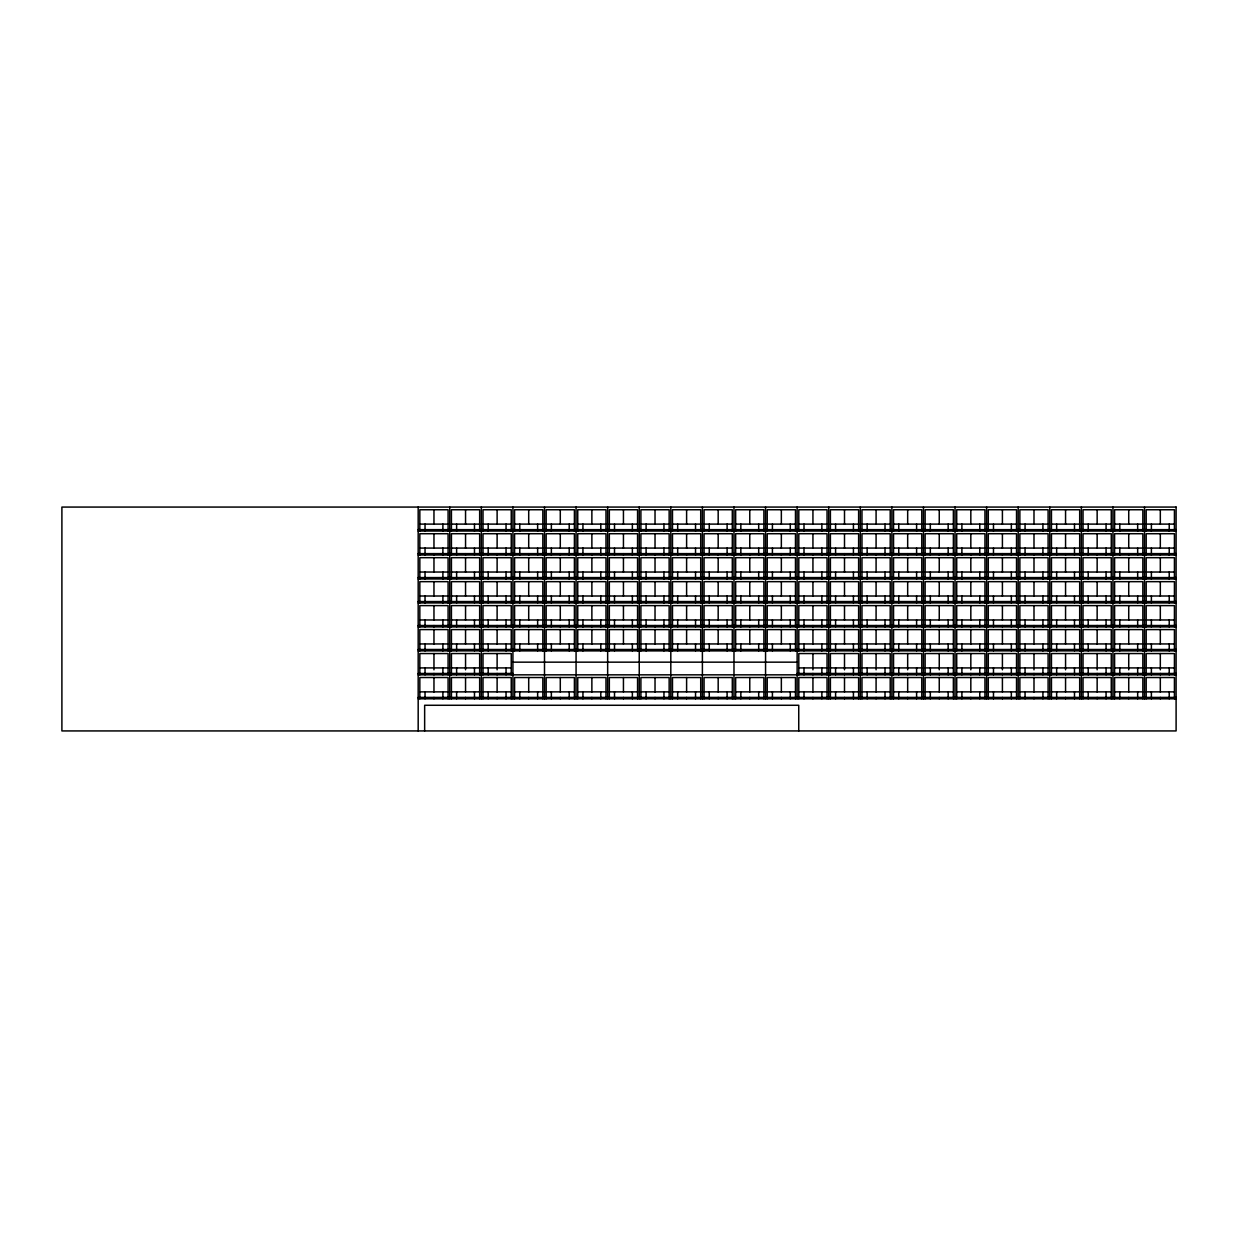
<?xml version="1.0" encoding="UTF-8"?>
<svg xmlns="http://www.w3.org/2000/svg" width="1238" height="1238" viewBox="0 0 1238 1238"><rect width="100%" height="100%" fill="white"/><g stroke="black" fill="none" stroke-linecap="round" stroke-linejoin="round"><path stroke-width="1.5" d="M419.837 524.107L448.094 524.107M451.421 524.107L479.663 524.107M483.006 524.107L511.248 524.107M514.59 524.107L542.832 524.107M546.159 524.107L574.401 524.107M577.744 524.107L605.986 524.107M609.328 524.107L637.57 524.107M640.897 524.107L669.154 524.107M672.482 524.107L700.723 524.107M704.066 524.107L732.308 524.107M735.651 524.107L763.892 524.107M767.22 524.107L795.477 524.107M798.804 524.107L827.046 524.107M830.389 524.107L858.63 524.107M861.973 524.107L890.215 524.107M893.542 524.107L921.784 524.107M925.126 524.107L953.368 524.107M956.711 524.107L984.953 524.107M988.28 524.107L1016.537 524.107M1019.864 524.107L1048.106 524.107M1051.449 524.107L1079.691 524.107M1083.033 524.107L1111.275 524.107M1114.602 524.107L1142.844 524.107M1146.187 524.107L1174.429 524.107M418.181 529.647L1176.1 529.647M418.181 531.04L1176.1 531.04M419.837 548.078L448.094 548.078M451.421 548.078L479.663 548.078M483.006 548.078L511.248 548.078M514.59 548.078L542.832 548.078M546.159 548.078L574.401 548.078M577.744 548.078L605.986 548.078M609.328 548.078L637.57 548.078M640.897 548.078L669.154 548.078M672.482 548.078L700.723 548.078M704.066 548.078L732.308 548.078M735.651 548.078L763.892 548.078M767.22 548.078L795.477 548.078M798.804 548.078L827.046 548.078M830.389 548.078L858.63 548.078M861.973 548.078L890.215 548.078M893.542 548.078L921.784 548.078M925.126 548.078L953.368 548.078M956.711 548.078L984.953 548.078M988.28 548.078L1016.537 548.078M1019.864 548.078L1048.106 548.078M1051.449 548.078L1079.691 548.078M1083.033 548.078L1111.275 548.078M1114.602 548.078L1142.844 548.078M1146.187 548.078L1174.429 548.078M418.181 553.618L1176.1 553.618M418.181 554.995L1176.1 554.995M419.837 572.033L448.094 572.033M451.421 572.033L479.663 572.033M483.006 572.033L511.248 572.033M514.59 572.033L542.832 572.033M546.159 572.033L574.401 572.033M577.744 572.033L605.986 572.033M609.328 572.033L637.57 572.033M640.897 572.033L669.154 572.033M672.482 572.033L700.723 572.033M704.066 572.033L732.308 572.033M735.651 572.033L763.892 572.033M767.22 572.033L795.477 572.033M798.804 572.033L827.046 572.033M830.389 572.033L858.63 572.033M861.973 572.033L890.215 572.033M893.542 572.033L921.784 572.033M925.126 572.033L953.368 572.033M956.711 572.033L984.953 572.033M988.28 572.033L1016.537 572.033M1019.864 572.033L1048.106 572.033M1051.449 572.033L1079.691 572.033M1083.033 572.033L1111.275 572.033M1114.602 572.033L1142.844 572.033M1146.187 572.033L1174.429 572.033M418.181 577.573L1176.1 577.573M418.181 578.966L1176.1 578.966M419.837 596.004L448.094 596.004M451.421 596.004L479.663 596.004M483.006 596.004L511.248 596.004M514.59 596.004L542.832 596.004M546.159 596.004L574.401 596.004M577.744 596.004L605.986 596.004M609.328 596.004L637.57 596.004M640.897 596.004L669.154 596.004M672.482 596.004L700.723 596.004M704.066 596.004L732.308 596.004M735.651 596.004L763.892 596.004M767.22 596.004L795.477 596.004M798.804 596.004L827.046 596.004M830.389 596.004L858.63 596.004M861.973 596.004L890.215 596.004M893.542 596.004L921.784 596.004M925.126 596.004L953.368 596.004M956.711 596.004L984.953 596.004M988.28 596.004L1016.537 596.004M1019.864 596.004L1048.106 596.004M1051.449 596.004L1079.691 596.004M1083.033 596.004L1111.275 596.004M1114.602 596.004L1142.844 596.004M1146.187 596.004L1174.429 596.004M418.181 601.544L1176.1 601.544M418.181 602.937L1176.1 602.937M419.837 619.975L448.094 619.975M451.421 619.975L479.663 619.975M483.006 619.975L511.248 619.975M514.59 619.975L542.832 619.975M546.159 619.975L574.401 619.975M577.744 619.975L605.986 619.975M609.328 619.975L637.57 619.975M640.897 619.975L669.154 619.975M672.482 619.975L700.723 619.975M704.066 619.975L732.308 619.975M735.651 619.975L763.892 619.975M767.22 619.975L795.477 619.975M798.804 619.975L827.046 619.975M830.389 619.975L858.63 619.975M861.973 619.975L890.215 619.975M893.542 619.975L921.784 619.975M925.126 619.975L953.368 619.975M956.711 619.975L984.953 619.975M988.28 619.975L1016.537 619.975M1019.864 619.975L1048.106 619.975M1051.449 619.975L1079.691 619.975M1083.033 619.975L1111.275 619.975M1114.602 619.975L1142.844 619.975M1146.187 619.975L1174.429 619.975M418.181 625.515L1176.1 625.515M418.181 626.908L1176.1 626.908M419.837 643.946L448.094 643.946M451.421 643.946L479.663 643.946M483.006 643.946L511.248 643.946M514.59 643.946L542.832 643.946M546.159 643.946L574.401 643.946M577.744 643.946L605.986 643.946M609.328 643.946L637.57 643.946M640.897 643.946L669.154 643.946M672.482 643.946L700.723 643.946M704.066 643.946L732.308 643.946M735.651 643.946L763.892 643.946M767.22 643.946L795.477 643.946M798.804 643.946L827.046 643.946M830.389 643.946L858.63 643.946M861.973 643.946L890.215 643.946M893.542 643.946L921.784 643.946M925.126 643.946L953.368 643.946M956.711 643.946L984.953 643.946M988.28 643.946L1016.537 643.946M1019.864 643.946L1048.106 643.946M1051.449 643.946L1079.691 643.946M1083.033 643.946L1111.275 643.946M1114.602 643.946L1142.844 643.946M1146.187 643.946L1174.429 643.946M418.181 649.486L1176.1 649.486M418.181 650.879L1176.1 650.879M512.919 662.16L797.133 662.16M419.837 667.916L448.094 667.916M451.421 667.916L479.663 667.916M483.006 667.916L511.248 667.916M798.804 667.916L827.046 667.916M830.389 667.916L858.63 667.916M861.973 667.916L890.215 667.916M893.542 667.916L921.784 667.916M925.126 667.916L953.368 667.916M956.711 667.916L984.953 667.916M988.28 667.916L1016.537 667.916M1019.864 667.916L1048.106 667.916M1051.449 667.916L1079.691 667.916M1083.033 667.916L1111.275 667.916M1114.602 667.916L1142.844 667.916M1146.187 667.916L1174.429 667.916M418.181 673.457L512.919 673.457M797.133 673.457L1176.1 673.457M418.181 674.834L1176.1 674.834M419.837 691.872L448.094 691.872M451.421 691.872L479.663 691.872M483.006 691.872L511.248 691.872M514.59 691.872L542.832 691.872M546.159 691.872L574.401 691.872M577.744 691.872L605.986 691.872M609.328 691.872L637.57 691.872M640.897 691.872L669.154 691.872M672.482 691.872L700.723 691.872M704.066 691.872L732.308 691.872M735.651 691.872L763.892 691.872M767.22 691.872L795.477 691.872M798.804 691.872L827.046 691.872M830.389 691.872L858.63 691.872M861.973 691.872L890.215 691.872M893.542 691.872L921.784 691.872M925.126 691.872L953.368 691.872M956.711 691.872L984.953 691.872M988.28 691.872L1016.537 691.872M1019.864 691.872L1048.106 691.872M1051.449 691.872L1079.691 691.872M1083.033 691.872L1111.275 691.872M1114.602 691.872L1142.844 691.872M1146.187 691.872L1174.429 691.872M418.181 697.412L1176.1 697.412M418.181 698.805L1176.1 698.805M1174.429 531.04L1174.429 509.746L1146.187 509.746L1146.187 531.04M1174.429 554.995L1174.429 533.717L1146.187 533.717L1146.187 554.995M1174.429 578.966L1174.429 557.688L1146.187 557.688L1146.187 578.966M1174.429 602.937L1174.429 581.659L1146.187 581.659L1146.187 602.937M1174.429 626.908L1174.429 605.614L1146.187 605.614L1146.187 626.908M1174.429 650.879L1174.429 629.585L1146.187 629.585L1146.187 650.879M1174.429 674.834L1174.429 653.556L1146.187 653.556L1146.187 674.834M1174.429 698.805L1174.429 677.526L1146.187 677.526L1146.187 698.805M1169.229 524.107L1169.229 531.04M1169.229 548.078L1169.229 554.995M1169.229 572.033L1169.229 578.966M1169.229 596.004L1169.229 602.937M1169.229 619.975L1169.229 626.908M1169.229 643.946L1169.229 650.879M1169.229 667.916L1169.229 674.834M1169.229 691.872L1169.229 698.805M1160.315 509.746L1160.315 524.216M1160.315 533.717L1160.315 548.186M1160.315 553.618L1160.315 554.995M1160.315 557.688L1160.315 572.157M1160.315 581.659L1160.315 596.128M1160.315 605.614L1160.315 620.083M1160.315 625.515L1160.315 626.908M1160.315 629.585L1160.315 644.054M1160.315 653.556L1160.315 669.835M1160.315 673.457L1160.315 674.834M1160.315 677.526L1160.315 691.996M1160.315 697.412L1160.315 698.805M1151.386 524.107L1151.386 531.04M1151.386 548.078L1151.386 554.995M1151.386 572.033L1151.386 578.966M1151.386 596.004L1151.386 602.937M1151.386 619.975L1151.386 626.908M1151.386 643.946L1151.386 650.879M1151.386 667.916L1151.386 674.834M1151.386 691.872L1151.386 698.805M1144.516 507.069L1144.516 698.805M1142.844 531.04L1142.844 509.746L1114.602 509.746L1114.602 531.04M1142.844 554.995L1142.844 533.717L1114.602 533.717L1114.602 554.995M1142.844 578.966L1142.844 557.688L1114.602 557.688L1114.602 578.966M1142.844 602.937L1142.844 581.659L1114.602 581.659L1114.602 602.937M1142.844 626.908L1142.844 605.614L1114.602 605.614L1114.602 626.908M1142.844 650.879L1142.844 629.585L1114.602 629.585L1114.602 650.879M1142.844 674.834L1142.844 653.556L1114.602 653.556L1114.602 674.834M1142.844 698.805L1142.844 677.526L1114.602 677.526L1114.602 698.805M1137.66 524.107L1137.66 531.04M1137.66 548.078L1137.66 554.995M1137.66 572.033L1137.66 578.966M1137.66 596.004L1137.66 602.937M1137.66 619.975L1137.66 626.908M1137.66 643.946L1137.66 650.879M1137.66 667.916L1137.66 674.834M1137.66 691.872L1137.66 698.805M1128.731 509.746L1128.731 524.216M1128.731 533.717L1128.731 548.186M1128.731 553.618L1128.731 554.995M1128.731 557.688L1128.731 572.157M1128.731 581.659L1128.731 596.128M1128.731 605.614L1128.731 620.083M1128.731 625.515L1128.731 626.908M1128.731 629.585L1128.731 644.054M1128.731 653.556L1128.731 669.835M1128.731 673.457L1128.731 674.834M1128.731 677.526L1128.731 691.996M1128.731 697.412L1128.731 698.805M1119.802 524.107L1119.802 531.04M1119.802 548.078L1119.802 554.995M1119.802 572.033L1119.802 578.966M1119.802 596.004L1119.802 602.937M1119.802 619.975L1119.802 626.908M1119.802 643.946L1119.802 650.879M1119.802 667.916L1119.802 674.834M1119.802 691.872L1119.802 698.805M1112.947 507.069L1112.947 698.805M1111.275 531.04L1111.275 509.746L1083.033 509.746L1083.033 531.04M1111.275 554.995L1111.275 533.717L1083.033 533.717L1083.033 554.995M1111.275 578.966L1111.275 557.688L1083.033 557.688L1083.033 578.966M1111.275 602.937L1111.275 581.659L1083.033 581.659L1083.033 602.937M1111.275 626.908L1111.275 605.614L1083.033 605.614L1083.033 626.908M1111.275 650.879L1111.275 629.585L1083.033 629.585L1083.033 650.879M1111.275 674.834L1111.275 653.556L1083.033 653.556L1083.033 674.834M1111.275 698.805L1111.275 677.526L1083.033 677.526L1083.033 698.805M1106.076 524.107L1106.076 531.04M1106.076 548.078L1106.076 554.995M1106.076 572.033L1106.076 578.966M1106.076 596.004L1106.076 602.937M1106.076 619.975L1106.076 626.908M1106.076 643.946L1106.076 650.879M1106.076 667.916L1106.076 674.834M1106.076 691.872L1106.076 698.805M1097.147 509.746L1097.147 524.216M1097.147 533.717L1097.147 548.186M1097.147 553.618L1097.147 554.995M1097.147 557.688L1097.147 572.157M1097.147 581.659L1097.147 596.128M1097.147 605.614L1097.147 620.083M1097.147 625.515L1097.147 626.908M1097.147 629.585L1097.147 644.054M1097.147 653.556L1097.147 669.835M1097.147 673.457L1097.147 674.834M1097.147 677.526L1097.147 691.996M1097.147 697.412L1097.147 698.805M1088.217 524.107L1088.217 531.04M1088.217 548.078L1088.217 554.995M1088.217 572.033L1088.217 578.966M1088.217 596.004L1088.217 602.937M1088.217 619.975L1088.217 626.908M1088.217 643.946L1088.217 650.879M1088.217 667.916L1088.217 674.834M1088.217 691.872L1088.217 698.805M1081.362 507.069L1081.362 698.805M1079.691 531.04L1079.691 509.746L1051.449 509.746L1051.449 531.04M1079.691 554.995L1079.691 533.717L1051.449 533.717L1051.449 554.995M1079.691 578.966L1079.691 557.688L1051.449 557.688L1051.449 578.966M1079.691 602.937L1079.691 581.659L1051.449 581.659L1051.449 602.937M1079.691 626.908L1079.691 605.614L1051.449 605.614L1051.449 626.908M1079.691 650.879L1079.691 629.585L1051.449 629.585L1051.449 650.879M1079.691 674.834L1079.691 653.556L1051.449 653.556L1051.449 674.834M1079.691 698.805L1079.691 677.526L1051.449 677.526L1051.449 698.805M1074.491 524.107L1074.491 531.04M1074.491 548.078L1074.491 554.995M1074.491 572.033L1074.491 578.966M1074.491 596.004L1074.491 602.937M1074.491 619.975L1074.491 626.908M1074.491 643.946L1074.491 650.879M1074.491 667.916L1074.491 674.834M1074.491 691.872L1074.491 698.805M1065.562 509.746L1065.562 524.216M1065.562 533.717L1065.562 548.186M1065.562 553.618L1065.562 554.995M1065.562 557.688L1065.562 572.157M1065.562 581.659L1065.562 596.128M1065.562 605.614L1065.562 620.083M1065.562 625.515L1065.562 626.908M1065.562 629.585L1065.562 644.054M1065.562 653.556L1065.562 669.835M1065.562 673.457L1065.562 674.834M1065.562 677.526L1065.562 691.996M1065.562 697.412L1065.562 698.805M1056.648 524.107L1056.648 531.04M1056.648 548.078L1056.648 554.995M1056.648 572.033L1056.648 578.966M1056.648 596.004L1056.648 602.937M1056.648 619.975L1056.648 626.908M1056.648 643.946L1056.648 650.879M1056.648 667.916L1056.648 674.834M1056.648 691.872L1056.648 698.805M1049.778 507.069L1049.778 698.805M1048.106 531.04L1048.106 509.746L1019.864 509.746L1019.864 531.04M1048.106 554.995L1048.106 533.717L1019.864 533.717L1019.864 554.995M1048.106 578.966L1048.106 557.688L1019.864 557.688L1019.864 578.966M1048.106 602.937L1048.106 581.659L1019.864 581.659L1019.864 602.937M1048.106 626.908L1048.106 605.614L1019.864 605.614L1019.864 626.908M1048.106 650.879L1048.106 629.585L1019.864 629.585L1019.864 650.879M1048.106 674.834L1048.106 653.556L1019.864 653.556L1019.864 674.834M1048.106 698.805L1048.106 677.526L1019.864 677.526L1019.864 698.805M1042.922 524.107L1042.922 531.04M1042.922 548.078L1042.922 554.995M1042.922 572.033L1042.922 578.966M1042.922 596.004L1042.922 602.937M1042.922 619.975L1042.922 626.908M1042.922 643.946L1042.922 650.879M1042.922 667.916L1042.922 674.834M1042.922 691.872L1042.922 698.805M1033.993 509.746L1033.993 524.216M1033.993 533.717L1033.993 548.186M1033.993 553.618L1033.993 554.995M1033.993 557.688L1033.993 572.157M1033.993 581.659L1033.993 596.128M1033.993 605.614L1033.993 620.083M1033.993 625.515L1033.993 626.908M1033.993 629.585L1033.993 644.054M1033.993 653.556L1033.993 669.835M1033.993 673.457L1033.993 674.834M1033.993 677.526L1033.993 691.996M1033.993 697.412L1033.993 698.805M1025.064 524.107L1025.064 531.04M1025.064 548.078L1025.064 554.995M1025.064 572.033L1025.064 578.966M1025.064 596.004L1025.064 602.937M1025.064 619.975L1025.064 626.908M1025.064 643.946L1025.064 650.879M1025.064 667.916L1025.064 674.834M1025.064 691.872L1025.064 698.805M1018.193 507.069L1018.193 698.805M1016.537 531.04L1016.537 509.746L988.28 509.746L988.28 531.04M1016.537 554.995L1016.537 533.717L988.28 533.717L988.28 554.995M1016.537 578.966L1016.537 557.688L988.28 557.688L988.28 578.966M1016.537 602.937L1016.537 581.659L988.28 581.659L988.28 602.937M1016.537 626.908L1016.537 605.614L988.28 605.614L988.28 626.908M1016.537 650.879L1016.537 629.585L988.28 629.585L988.28 650.879M1016.537 674.834L1016.537 653.556L988.28 653.556L988.28 674.834M1016.537 698.805L1016.537 677.526L988.28 677.526L988.28 698.805M1011.338 524.107L1011.338 531.04M1011.338 548.078L1011.338 554.995M1011.338 572.033L1011.338 578.966M1011.338 596.004L1011.338 602.937M1011.338 619.975L1011.338 626.908M1011.338 643.946L1011.338 650.879M1011.338 667.916L1011.338 674.834M1011.338 691.872L1011.338 698.805M1002.409 509.746L1002.409 524.216M1002.409 533.717L1002.409 548.186M1002.409 553.618L1002.409 554.995M1002.409 557.688L1002.409 572.157M1002.409 581.659L1002.409 596.128M1002.409 605.614L1002.409 620.083M1002.409 625.515L1002.409 626.908M1002.409 629.585L1002.409 644.054M1002.409 653.556L1002.409 669.835M1002.409 673.457L1002.409 674.834M1002.409 677.526L1002.409 691.996M1002.409 697.412L1002.409 698.805M993.48 524.107L993.48 531.04M993.48 548.078L993.48 554.995M993.48 572.033L993.48 578.966M993.48 596.004L993.48 602.937M993.48 619.975L993.48 626.908M993.48 643.946L993.48 650.879M993.48 667.916L993.48 674.834M993.48 691.872L993.48 698.805M986.624 507.069L986.624 698.805M984.953 531.04L984.953 509.746L956.711 509.746L956.711 531.04M984.953 554.995L984.953 533.717L956.711 533.717L956.711 554.995M984.953 578.966L984.953 557.688L956.711 557.688L956.711 578.966M984.953 602.937L984.953 581.659L956.711 581.659L956.711 602.937M984.953 626.908L984.953 605.614L956.711 605.614L956.711 626.908M984.953 650.879L984.953 629.585L956.711 629.585L956.711 650.879M984.953 674.834L984.953 653.556L956.711 653.556L956.711 674.834M984.953 698.805L984.953 677.526L956.711 677.526L956.711 698.805M979.753 524.107L979.753 531.04M979.753 548.078L979.753 554.995M979.753 572.033L979.753 578.966M979.753 596.004L979.753 602.937M979.753 619.975L979.753 626.908M979.753 643.946L979.753 650.879M979.753 667.916L979.753 674.834M979.753 691.872L979.753 698.805M970.824 509.746L970.824 524.216M970.824 533.717L970.824 548.186M970.824 553.618L970.824 554.995M970.824 557.688L970.824 572.157M970.824 581.659L970.824 596.128M970.824 605.614L970.824 620.083M970.824 625.515L970.824 626.908M970.824 629.585L970.824 644.054M970.824 653.556L970.824 669.835M970.824 673.457L970.824 674.834M970.824 677.526L970.824 691.996M970.824 697.412L970.824 698.805M961.895 524.107L961.895 531.04M961.895 548.078L961.895 554.995M961.895 572.033L961.895 578.966M961.895 596.004L961.895 602.937M961.895 619.975L961.895 626.908M961.895 643.946L961.895 650.879M961.895 667.916L961.895 674.834M961.895 691.872L961.895 698.805M955.04 507.069L955.04 698.805M953.368 531.04L953.368 509.746L925.126 509.746L925.126 531.04M953.368 554.995L953.368 533.717L925.126 533.717L925.126 554.995M953.368 578.966L953.368 557.688L925.126 557.688L925.126 578.966M953.368 602.937L953.368 581.659L925.126 581.659L925.126 602.937M953.368 626.908L953.368 605.614L925.126 605.614L925.126 626.908M953.368 650.879L953.368 629.585L925.126 629.585L925.126 650.879M953.368 674.834L953.368 653.556L925.126 653.556L925.126 674.834M953.368 698.805L953.368 677.526L925.126 677.526L925.126 698.805M948.169 524.107L948.169 531.04M948.169 548.078L948.169 554.995M948.169 572.033L948.169 578.966M948.169 596.004L948.169 602.937M948.169 619.975L948.169 626.908M948.169 643.946L948.169 650.879M948.169 667.916L948.169 674.834M948.169 691.872L948.169 698.805M939.255 509.746L939.255 524.216M939.255 533.717L939.255 548.186M939.255 553.618L939.255 554.995M939.255 557.688L939.255 572.157M939.255 581.659L939.255 596.128M939.255 605.614L939.255 620.083M939.255 625.515L939.255 626.908M939.255 629.585L939.255 644.054M939.255 653.556L939.255 669.835M939.255 673.457L939.255 674.834M939.255 677.526L939.255 691.996M939.255 697.412L939.255 698.805M930.326 524.107L930.326 531.04M930.326 548.078L930.326 554.995M930.326 572.033L930.326 578.966M930.326 596.004L930.326 602.937M930.326 619.975L930.326 626.908M930.326 643.946L930.326 650.879M930.326 667.916L930.326 674.834M930.326 691.872L930.326 698.805M923.455 507.069L923.455 698.805M921.784 531.04L921.784 509.746L893.542 509.746L893.542 531.04M921.784 554.995L921.784 533.717L893.542 533.717L893.542 554.995M921.784 578.966L921.784 557.688L893.542 557.688L893.542 578.966M921.784 602.937L921.784 581.659L893.542 581.659L893.542 602.937M921.784 626.908L921.784 605.614L893.542 605.614L893.542 626.908M921.784 650.879L921.784 629.585L893.542 629.585L893.542 650.879M921.784 674.834L921.784 653.556L893.542 653.556L893.542 674.834M921.784 698.805L921.784 677.526L893.542 677.526L893.542 698.805M916.6 524.107L916.6 531.04M916.6 548.078L916.6 554.995M916.6 572.033L916.6 578.966M916.6 596.004L916.6 602.937M916.6 619.975L916.6 626.908M916.6 643.946L916.6 650.879M916.6 667.916L916.6 674.834M916.6 691.872L916.6 698.805M907.671 509.746L907.671 524.216M907.671 533.717L907.671 548.186M907.671 553.618L907.671 554.995M907.671 557.688L907.671 572.157M907.671 581.659L907.671 596.128M907.671 605.614L907.671 620.083M907.671 625.515L907.671 626.908M907.671 629.585L907.671 644.054M907.671 653.556L907.671 669.835M907.671 673.457L907.671 674.834M907.671 677.526L907.671 691.996M907.671 697.412L907.671 698.805M898.742 524.107L898.742 531.04M898.742 548.078L898.742 554.995M898.742 572.033L898.742 578.966M898.742 596.004L898.742 602.937M898.742 619.975L898.742 626.908M898.742 643.946L898.742 650.879M898.742 667.916L898.742 674.834M898.742 691.872L898.742 698.805M891.871 507.069L891.871 698.805M890.215 531.04L890.215 509.746L861.973 509.746L861.973 531.04M890.215 554.995L890.215 533.717L861.973 533.717L861.973 554.995M890.215 578.966L890.215 557.688L861.973 557.688L861.973 578.966M890.215 602.937L890.215 581.659L861.973 581.659L861.973 602.937M890.215 626.908L890.215 605.614L861.973 605.614L861.973 626.908M890.215 650.879L890.215 629.585L861.973 629.585L861.973 650.879M890.215 674.834L890.215 653.556L861.973 653.556L861.973 674.834M890.215 698.805L890.215 677.526L861.973 677.526L861.973 698.805M885.015 524.107L885.015 531.04M885.015 548.078L885.015 554.995M885.015 572.033L885.015 578.966M885.015 596.004L885.015 602.937M885.015 619.975L885.015 626.908M885.015 643.946L885.015 650.879M885.015 667.916L885.015 674.834M885.015 691.872L885.015 698.805M876.086 509.746L876.086 524.216M876.086 533.717L876.086 548.186M876.086 553.618L876.086 554.995M876.086 557.688L876.086 572.157M876.086 581.659L876.086 596.128M876.086 605.614L876.086 620.083M876.086 625.515L876.086 626.908M876.086 629.585L876.086 644.054M876.086 653.556L876.086 669.835M876.086 673.457L876.086 674.834M876.086 677.526L876.086 691.996M876.086 697.412L876.086 698.805M867.157 524.107L867.157 531.04M867.157 548.078L867.157 554.995M867.157 572.033L867.157 578.966M867.157 596.004L867.157 602.937M867.157 619.975L867.157 626.908M867.157 643.946L867.157 650.879M867.157 667.916L867.157 674.834M867.157 691.872L867.157 698.805M860.302 507.069L860.302 698.805M858.63 531.04L858.63 509.746L830.389 509.746L830.389 531.04M858.63 554.995L858.63 533.717L830.389 533.717L830.389 554.995M858.63 578.966L858.63 557.688L830.389 557.688L830.389 578.966M858.63 602.937L858.63 581.659L830.389 581.659L830.389 602.937M858.63 626.908L858.63 605.614L830.389 605.614L830.389 626.908M858.63 650.879L858.63 629.585L830.389 629.585L830.389 650.879M858.63 674.834L858.63 653.556L830.389 653.556L830.389 674.834M858.63 698.805L858.63 677.526L830.389 677.526L830.389 698.805M853.431 524.107L853.431 531.04M853.431 548.078L853.431 554.995M853.431 572.033L853.431 578.966M853.431 596.004L853.431 602.937M853.431 619.975L853.431 626.908M853.431 643.946L853.431 650.879M853.431 667.916L853.431 674.834M853.431 691.872L853.431 698.805M844.502 509.746L844.502 524.216M844.502 533.717L844.502 548.186M844.502 553.618L844.502 554.995M844.502 557.688L844.502 572.157M844.502 581.659L844.502 596.128M844.502 605.614L844.502 620.083M844.502 625.515L844.502 626.908M844.502 629.585L844.502 644.054M844.502 653.556L844.502 669.835M844.502 673.457L844.502 674.834M844.502 677.526L844.502 691.996M844.502 697.412L844.502 698.805M835.588 524.107L835.588 531.04M835.588 548.078L835.588 554.995M835.588 572.033L835.588 578.966M835.588 596.004L835.588 602.937M835.588 619.975L835.588 626.908M835.588 643.946L835.588 650.879M835.588 667.916L835.588 674.834M835.588 691.872L835.588 698.805M828.717 507.069L828.717 698.805M827.046 531.04L827.046 509.746L798.804 509.746L798.804 531.04M827.046 554.995L827.046 533.717L798.804 533.717L798.804 554.995M827.046 578.966L827.046 557.688L798.804 557.688L798.804 578.966M827.046 602.937L827.046 581.659L798.804 581.659L798.804 602.937M827.046 626.908L827.046 605.614L798.804 605.614L798.804 626.908M827.046 650.879L827.046 629.585L798.804 629.585L798.804 650.879M827.046 674.834L827.046 653.556L798.804 653.556L798.804 674.834M827.046 698.805L827.046 677.526L798.804 677.526L798.804 698.805M821.862 524.107L821.862 531.04M821.862 548.078L821.862 554.995M821.862 572.033L821.862 578.966M821.862 596.004L821.862 602.937M821.862 619.975L821.862 626.908M821.862 643.946L821.862 650.879M821.862 667.916L821.862 674.834M821.862 691.872L821.862 698.805M812.933 509.746L812.933 524.216M812.933 533.717L812.933 548.186M812.933 553.618L812.933 554.995M812.933 557.688L812.933 572.157M812.933 581.659L812.933 596.128M812.933 605.614L812.933 620.083M812.933 625.515L812.933 626.908M812.933 629.585L812.933 644.054M812.933 653.556L812.933 669.835M812.933 673.457L812.933 674.834M812.933 677.526L812.933 691.996M812.933 697.412L812.933 698.805M804.004 524.107L804.004 531.04M804.004 548.078L804.004 554.995M804.004 572.033L804.004 578.966M804.004 596.004L804.004 602.937M804.004 619.975L804.004 626.908M804.004 643.946L804.004 650.879M804.004 667.916L804.004 674.834M804.004 691.872L804.004 698.805M798.742 730.931L798.742 705.273L424.649 705.273L424.649 730.931M797.133 507.069L797.133 698.805M795.477 531.04L795.477 509.746L767.22 509.746L767.22 531.04M795.477 554.995L795.477 533.717L767.22 533.717L767.22 554.995M795.477 578.966L795.477 557.688L767.22 557.688L767.22 578.966M795.477 602.937L795.477 581.659L767.22 581.659L767.22 602.937M795.477 626.908L795.477 605.614L767.22 605.614L767.22 626.908M795.477 650.879L795.477 629.585L767.22 629.585L767.22 650.879M795.477 698.805L795.477 677.526L767.22 677.526L767.22 698.805M790.277 524.107L790.277 531.04M790.277 548.078L790.277 554.995M790.277 572.033L790.277 578.966M790.277 596.004L790.277 602.937M790.277 619.975L790.277 626.908M790.277 643.946L790.277 650.879M790.277 691.872L790.277 698.805M781.348 509.746L781.348 524.216M781.348 533.717L781.348 548.186M781.348 553.618L781.348 554.995M781.348 557.688L781.348 572.157M781.348 581.659L781.348 596.128M781.348 605.614L781.348 620.083M781.348 625.515L781.348 626.908M781.348 629.585L781.348 644.054M781.348 677.526L781.348 691.996M781.348 697.412L781.348 698.805M772.419 524.107L772.419 531.04M772.419 548.078L772.419 554.995M772.419 572.033L772.419 578.966M772.419 596.004L772.419 602.937M772.419 619.975L772.419 626.908M772.419 643.946L772.419 650.879M772.419 691.872L772.419 698.805M765.564 507.069L765.564 698.805M763.892 531.04L763.892 509.746L735.651 509.746L735.651 531.04M763.892 554.995L763.892 533.717L735.651 533.717L735.651 554.995M763.892 578.966L763.892 557.688L735.651 557.688L735.651 578.966M763.892 602.937L763.892 581.659L735.651 581.659L735.651 602.937M763.892 626.908L763.892 605.614L735.651 605.614L735.651 626.908M763.892 650.879L763.892 629.585L735.651 629.585L735.651 650.879M763.892 698.805L763.892 677.526L735.651 677.526L735.651 698.805M758.693 524.107L758.693 531.04M758.693 548.078L758.693 554.995M758.693 572.033L758.693 578.966M758.693 596.004L758.693 602.937M758.693 619.975L758.693 626.908M758.693 643.946L758.693 650.879M758.693 691.872L758.693 698.805M749.764 509.746L749.764 524.216M749.764 533.717L749.764 548.186M749.764 553.618L749.764 554.995M749.764 557.688L749.764 572.157M749.764 581.659L749.764 596.128M749.764 605.614L749.764 620.083M749.764 625.515L749.764 626.908M749.764 629.585L749.764 644.054M749.764 677.526L749.764 691.996M749.764 697.412L749.764 698.805M740.835 524.107L740.835 531.04M740.835 548.078L740.835 554.995M740.835 572.033L740.835 578.966M740.835 596.004L740.835 602.937M740.835 619.975L740.835 626.908M740.835 643.946L740.835 650.879M740.835 691.872L740.835 698.805M733.979 507.069L733.979 698.805M732.308 531.04L732.308 509.746L704.066 509.746L704.066 531.04M732.308 554.995L732.308 533.717L704.066 533.717L704.066 554.995M732.308 578.966L732.308 557.688L704.066 557.688L704.066 578.966M732.308 602.937L732.308 581.659L704.066 581.659L704.066 602.937M732.308 626.908L732.308 605.614L704.066 605.614L704.066 626.908M732.308 650.879L732.308 629.585L704.066 629.585L704.066 650.879M732.308 698.805L732.308 677.526L704.066 677.526L704.066 698.805M727.108 524.107L727.108 531.04M727.108 548.078L727.108 554.995M727.108 572.033L727.108 578.966M727.108 596.004L727.108 602.937M727.108 619.975L727.108 626.908M727.108 643.946L727.108 650.879M727.108 691.872L727.108 698.805M718.179 509.746L718.179 524.216M718.179 533.717L718.179 548.186M718.179 553.618L718.179 554.995M718.179 557.688L718.179 572.157M718.179 581.659L718.179 596.128M718.179 605.614L718.179 620.083M718.179 625.515L718.179 626.908M718.179 629.585L718.179 644.054M718.179 677.526L718.179 691.996M718.179 697.412L718.179 698.805M709.266 524.107L709.266 531.04M709.266 548.078L709.266 554.995M709.266 572.033L709.266 578.966M709.266 596.004L709.266 602.937M709.266 619.975L709.266 626.908M709.266 643.946L709.266 650.879M709.266 691.872L709.266 698.805M702.395 507.069L702.395 698.805M700.723 531.04L700.723 509.746L672.482 509.746L672.482 531.04M700.723 554.995L700.723 533.717L672.482 533.717L672.482 554.995M700.723 578.966L700.723 557.688L672.482 557.688L672.482 578.966M700.723 602.937L700.723 581.659L672.482 581.659L672.482 602.937M700.723 626.908L700.723 605.614L672.482 605.614L672.482 626.908M700.723 650.879L700.723 629.585L672.482 629.585L672.482 650.879M700.723 698.805L700.723 677.526L672.482 677.526L672.482 698.805M695.539 524.107L695.539 531.04M695.539 548.078L695.539 554.995M695.539 572.033L695.539 578.966M695.539 596.004L695.539 602.937M695.539 619.975L695.539 626.908M695.539 643.946L695.539 650.879M695.539 691.872L695.539 698.805M686.61 509.746L686.61 524.216M686.61 533.717L686.61 548.186M686.61 553.618L686.61 554.995M686.61 557.688L686.61 572.157M686.61 581.659L686.61 596.128M686.61 605.614L686.61 620.083M686.61 625.515L686.61 626.908M686.61 629.585L686.61 644.054M686.61 677.526L686.61 691.996M686.61 697.412L686.61 698.805M677.681 524.107L677.681 531.04M677.681 548.078L677.681 554.995M677.681 572.033L677.681 578.966M677.681 596.004L677.681 602.937M677.681 619.975L677.681 626.908M677.681 643.946L677.681 650.879M677.681 691.872L677.681 698.805M670.81 507.069L670.81 698.805M669.154 531.04L669.154 509.746L640.897 509.746L640.897 531.04M669.154 554.995L669.154 533.717L640.897 533.717L640.897 554.995M669.154 578.966L669.154 557.688L640.897 557.688L640.897 578.966M669.154 602.937L669.154 581.659L640.897 581.659L640.897 602.937M669.154 626.908L669.154 605.614L640.897 605.614L640.897 626.908M669.154 650.879L669.154 629.585L640.897 629.585L640.897 650.879M669.154 698.805L669.154 677.526L640.897 677.526L640.897 698.805M663.955 524.107L663.955 531.04M663.955 548.078L663.955 554.995M663.955 572.033L663.955 578.966M663.955 596.004L663.955 602.937M663.955 619.975L663.955 626.908M663.955 643.946L663.955 650.879M663.955 691.872L663.955 698.805M655.026 509.746L655.026 524.216M655.026 533.717L655.026 548.186M655.026 553.618L655.026 554.995M655.026 557.688L655.026 572.157M655.026 581.659L655.026 596.128M655.026 605.614L655.026 620.083M655.026 625.515L655.026 626.908M655.026 629.585L655.026 644.054M655.026 677.526L655.026 691.996M655.026 697.412L655.026 698.805M646.097 524.107L646.097 531.04M646.097 548.078L646.097 554.995M646.097 572.033L646.097 578.966M646.097 596.004L646.097 602.937M646.097 619.975L646.097 626.908M646.097 643.946L646.097 650.879M646.097 691.872L646.097 698.805M639.241 507.069L639.241 698.805M637.57 531.04L637.57 509.746L609.328 509.746L609.328 531.04M637.57 554.995L637.57 533.717L609.328 533.717L609.328 554.995M637.57 578.966L637.57 557.688L609.328 557.688L609.328 578.966M637.57 602.937L637.57 581.659L609.328 581.659L609.328 602.937M637.57 626.908L637.57 605.614L609.328 605.614L609.328 626.908M637.57 650.879L637.57 629.585L609.328 629.585L609.328 650.879M637.57 698.805L637.57 677.526L609.328 677.526L609.328 698.805M632.37 524.107L632.37 531.04M632.37 548.078L632.37 554.995M632.37 572.033L632.37 578.966M632.37 596.004L632.37 602.937M632.37 619.975L632.37 626.908M632.37 643.946L632.37 650.879M632.37 691.872L632.37 698.805M623.441 509.746L623.441 524.216M623.441 533.717L623.441 548.186M623.441 553.618L623.441 554.995M623.441 557.688L623.441 572.157M623.441 581.659L623.441 596.128M623.441 605.614L623.441 620.083M623.441 625.515L623.441 626.908M623.441 629.585L623.441 644.054M623.441 677.526L623.441 691.996M623.441 697.412L623.441 698.805M614.512 524.107L614.512 531.04M614.512 548.078L614.512 554.995M614.512 572.033L614.512 578.966M614.512 596.004L614.512 602.937M614.512 619.975L614.512 626.908M614.512 643.946L614.512 650.879M614.512 691.872L614.512 698.805M607.657 507.069L607.657 698.805M605.986 531.04L605.986 509.746L577.744 509.746L577.744 531.04M605.986 554.995L605.986 533.717L577.744 533.717L577.744 554.995M605.986 578.966L605.986 557.688L577.744 557.688L577.744 578.966M605.986 602.937L605.986 581.659L577.744 581.659L577.744 602.937M605.986 626.908L605.986 605.614L577.744 605.614L577.744 626.908M605.986 650.879L605.986 629.585L577.744 629.585L577.744 650.879M605.986 698.805L605.986 677.526L577.744 677.526L577.744 698.805M600.786 524.107L600.786 531.04M600.786 548.078L600.786 554.995M600.786 572.033L600.786 578.966M600.786 596.004L600.786 602.937M600.786 619.975L600.786 626.908M600.786 643.946L600.786 650.879M600.786 691.872L600.786 698.805M591.872 509.746L591.872 524.216M591.872 533.717L591.872 548.186M591.872 553.618L591.872 554.995M591.872 557.688L591.872 572.157M591.872 581.659L591.872 596.128M591.872 605.614L591.872 620.083M591.872 625.515L591.872 626.908M591.872 629.585L591.872 644.054M591.872 677.526L591.872 691.996M591.872 697.412L591.872 698.805M582.943 524.107L582.943 531.04M582.943 548.078L582.943 554.995M582.943 572.033L582.943 578.966M582.943 596.004L582.943 602.937M582.943 619.975L582.943 626.908M582.943 643.946L582.943 650.879M582.943 691.872L582.943 698.805M576.072 507.069L576.072 698.805M574.401 531.04L574.401 509.746L546.159 509.746L546.159 531.04M574.401 554.995L574.401 533.717L546.159 533.717L546.159 554.995M574.401 578.966L574.401 557.688L546.159 557.688L546.159 578.966M574.401 602.937L574.401 581.659L546.159 581.659L546.159 602.937M574.401 626.908L574.401 605.614L546.159 605.614L546.159 626.908M574.401 650.879L574.401 629.585L546.159 629.585L546.159 650.879M574.401 698.805L574.401 677.526L546.159 677.526L546.159 698.805M569.217 524.107L569.217 531.04M569.217 548.078L569.217 554.995M569.217 572.033L569.217 578.966M569.217 596.004L569.217 602.937M569.217 619.975L569.217 626.908M569.217 643.946L569.217 650.879M569.217 691.872L569.217 698.805M560.288 509.746L560.288 524.216M560.288 533.717L560.288 548.186M560.288 553.618L560.288 554.995M560.288 557.688L560.288 572.157M560.288 581.659L560.288 596.128M560.288 605.614L560.288 620.083M560.288 625.515L560.288 626.908M560.288 629.585L560.288 644.054M560.288 677.526L560.288 691.996M560.288 697.412L560.288 698.805M551.359 524.107L551.359 531.04M551.359 548.078L551.359 554.995M551.359 572.033L551.359 578.966M551.359 596.004L551.359 602.937M551.359 619.975L551.359 626.908M551.359 643.946L551.359 650.879M551.359 691.872L551.359 698.805M544.503 507.069L544.503 698.805M542.832 531.04L542.832 509.746L514.59 509.746L514.59 531.04M542.832 554.995L542.832 533.717L514.59 533.717L514.59 554.995M542.832 578.966L542.832 557.688L514.59 557.688L514.59 578.966M542.832 602.937L542.832 581.659L514.59 581.659L514.59 602.937M542.832 626.908L542.832 605.614L514.59 605.614L514.59 626.908M542.832 650.879L542.832 629.585L514.59 629.585L514.59 650.879M542.832 698.805L542.832 677.526L514.59 677.526L514.59 698.805M537.632 524.107L537.632 531.04M537.632 548.078L537.632 554.995M537.632 572.033L537.632 578.966M537.632 596.004L537.632 602.937M537.632 619.975L537.632 626.908M537.632 643.946L537.632 650.879M537.632 691.872L537.632 698.805M528.703 509.746L528.703 524.216M528.703 533.717L528.703 548.186M528.703 553.618L528.703 554.995M528.703 557.688L528.703 572.157M528.703 581.659L528.703 596.128M528.703 605.614L528.703 620.083M528.703 625.515L528.703 626.908M528.703 629.585L528.703 644.054M528.703 677.526L528.703 691.996M528.703 697.412L528.703 698.805M519.774 524.107L519.774 531.04M519.774 548.078L519.774 554.995M519.774 572.033L519.774 578.966M519.774 596.004L519.774 602.937M519.774 619.975L519.774 626.908M519.774 643.946L519.774 650.879M519.774 691.872L519.774 698.805M512.919 507.069L512.919 698.805M511.248 531.04L511.248 509.746L483.006 509.746L483.006 531.04M511.248 554.995L511.248 533.717L483.006 533.717L483.006 554.995M511.248 578.966L511.248 557.688L483.006 557.688L483.006 578.966M511.248 602.937L511.248 581.659L483.006 581.659L483.006 602.937M511.248 626.908L511.248 605.614L483.006 605.614L483.006 626.908M511.248 650.879L511.248 629.585L483.006 629.585L483.006 650.879M511.248 674.834L511.248 653.556L483.006 653.556L483.006 674.834M511.248 698.805L511.248 677.526L483.006 677.526L483.006 698.805M506.048 524.107L506.048 531.04M506.048 548.078L506.048 554.995M506.048 572.033L506.048 578.966M506.048 596.004L506.048 602.937M506.048 619.975L506.048 626.908M506.048 643.946L506.048 650.879M506.048 667.916L506.048 674.834M506.048 691.872L506.048 698.805M497.119 509.746L497.119 524.216M497.119 533.717L497.119 548.186M497.119 553.618L497.119 554.995M497.119 557.688L497.119 572.157M497.119 581.659L497.119 596.128M497.119 605.614L497.119 620.083M497.119 625.515L497.119 626.908M497.119 629.585L497.119 644.054M497.119 653.556L497.119 669.835M497.119 673.457L497.119 674.834M497.119 677.526L497.119 691.996M497.119 697.412L497.119 698.805M488.205 524.107L488.205 531.04M488.205 548.078L488.205 554.995M488.205 572.033L488.205 578.966M488.205 596.004L488.205 602.937M488.205 619.975L488.205 626.908M488.205 643.946L488.205 650.879M488.205 667.916L488.205 674.834M488.205 691.872L488.205 698.805M481.334 507.069L481.334 698.805M479.663 531.04L479.663 509.746L451.421 509.746L451.421 531.04M479.663 554.995L479.663 533.717L451.421 533.717L451.421 554.995M479.663 578.966L479.663 557.688L451.421 557.688L451.421 578.966M479.663 602.937L479.663 581.659L451.421 581.659L451.421 602.937M479.663 626.908L479.663 605.614L451.421 605.614L451.421 626.908M479.663 650.879L479.663 629.585L451.421 629.585L451.421 650.879M479.663 674.834L479.663 653.556L451.421 653.556L451.421 674.834M479.663 698.805L479.663 677.526L451.421 677.526L451.421 698.805M474.479 524.107L474.479 531.04M474.479 548.078L474.479 554.995M474.479 572.033L474.479 578.966M474.479 596.004L474.479 602.937M474.479 619.975L474.479 626.908M474.479 643.946L474.479 650.879M474.479 667.916L474.479 674.834M474.479 691.872L474.479 698.805M465.55 509.746L465.55 524.216M465.55 533.717L465.55 548.186M465.55 553.618L465.55 554.995M465.55 557.688L465.55 572.157M465.55 581.659L465.55 596.128M465.55 605.614L465.55 620.083M465.55 625.515L465.55 626.908M465.55 629.585L465.55 644.054M465.55 653.556L465.55 669.835M465.55 673.457L465.55 674.834M465.55 677.526L465.55 691.996M465.55 697.412L465.55 698.805M456.621 524.107L456.621 531.04M456.621 548.078L456.621 554.995M456.621 572.033L456.621 578.966M456.621 596.004L456.621 602.937M456.621 619.975L456.621 626.908M456.621 643.946L456.621 650.879M456.621 667.916L456.621 674.834M456.621 691.872L456.621 698.805M449.75 507.069L449.75 698.805M448.094 531.04L448.094 509.746L419.837 509.746L419.837 531.04M448.094 554.995L448.094 533.717L419.837 533.717L419.837 554.995M448.094 578.966L448.094 557.688L419.837 557.688L419.837 578.966M448.094 602.937L448.094 581.659L419.837 581.659L419.837 602.937M448.094 626.908L448.094 605.614L419.837 605.614L419.837 626.908M448.094 650.879L448.094 629.585L419.837 629.585L419.837 650.879M448.094 674.834L448.094 653.556L419.837 653.556L419.837 674.834M448.094 698.805L448.094 677.526L419.837 677.526L419.837 698.805M442.894 524.107L442.894 531.04M442.894 548.078L442.894 554.995M442.894 572.033L442.894 578.966M442.894 596.004L442.894 602.937M442.894 619.975L442.894 626.908M442.894 643.946L442.894 650.879M442.894 667.916L442.894 674.834M442.894 691.872L442.894 698.805M433.965 509.746L433.965 524.216M433.965 533.717L433.965 548.186M433.965 553.618L433.965 554.995M433.965 557.688L433.965 572.157M433.965 581.659L433.965 596.128M433.965 605.614L433.965 620.083M433.965 625.515L433.965 626.908M433.965 629.585L433.965 644.054M433.965 653.556L433.965 669.835M433.965 673.457L433.965 674.834M433.965 677.526L433.965 691.996M433.965 697.412L433.965 698.805M425.036 524.107L425.036 531.04M425.036 548.078L425.036 554.995M425.036 572.033L425.036 578.966M425.036 596.004L425.036 602.937M425.036 619.975L425.036 626.908M425.036 643.946L425.036 650.879M425.036 667.916L425.036 674.834M425.036 691.872L425.036 698.805M418.181 507.069L418.181 730.931M1176.1 507.069L61.9 507.069L61.9 730.931L1176.1 730.931L1176.1 507.069"/></g></svg>
